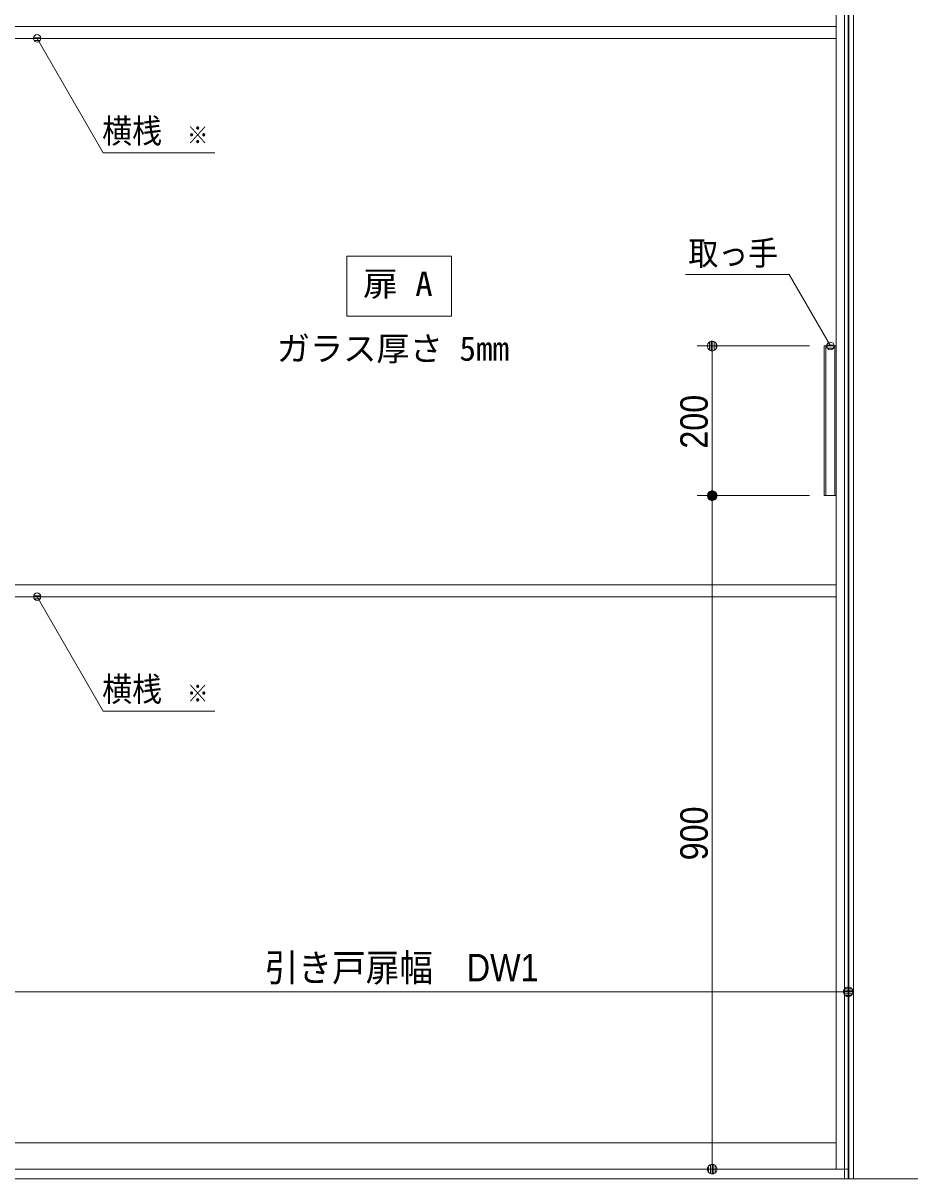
# Model space of a CAD drawing. Units: millimetres, scale not verified. Extents: x -6062 to 6062, y -3045 to 3045.
# Drawn here: x -3206 to -2010, y -1850 to -306 of the extents above; entities that cross this region are included whole.
import ezdxf
from ezdxf.enums import TextEntityAlignment as Align

# ---------------------------------------------------------------- set-up
doc = ezdxf.new("R2010")
doc.units = ezdxf.units.MM
doc.header["$LTSCALE"] = 20
for name, color, linetype, lineweight in [('0-1_0', 7, 'Continuous', 9), ('0-2_2寸法-1', 7, 'Continuous', 9), ('0-3_2寸法-3', 7, 'Continuous', 9), ('0-4_3一般', 7, 'Continuous', 9)]:
    doc.layers.add(name, color=color, linetype=linetype, lineweight=lineweight)
doc.styles.add('ＭＳ ゴシック', font='')
doc.styles.add('ＭＳ Ｐゴシック', font='')
doc.styles.get('ＭＳ ゴシック').set_extended_font_data('MS Gothic')
doc.styles.get('ＭＳ Ｐゴシック').set_extended_font_data('MS PGothic')

# ---------------------------------------------------------------- blocks, each defined once
blk = doc.blocks.new('_Dot')
at = {"layer": '0-1_0'}
for p, q in [((-10, 0), (-20, 0)), ((9.78, 2), (-9.78, 2)), ((7.99, 6), (-7.99, 6)), ((9.16, -3.98), (-9.16, -3.98)), ((6, -7.98), (-6, -7.98))]:
    blk.add_line(p, q, dxfattribs=at)
for points in [[(10, 0), (9.92, 1.25), (9.69, 2.49), (9.3, 3.68), (8.76, 4.82), (8.09, 5.88), (7.29, 6.85), (6.37, 7.71), (5.36, 8.44), (4.26, 9.05), (3.09, 9.51), (1.87, 9.82), (0.63, 9.98), (-0.63, 9.98), (-1.87, 9.82), (-3.09, 9.51), (-4.26, 9.05), (-5.36, 8.44), (-6.37, 7.71), (-7.29, 6.85), (-8.09, 5.88), (-8.76, 4.82), (-9.3, 3.68), (-9.69, 2.49), (-9.92, 1.25), (-10, 0), (0, 0)], [(-10, 0), (-9.92, -1.25), (-9.69, -2.49), (-9.3, -3.68), (-8.76, -4.82), (-8.09, -5.88), (-7.29, -6.85), (-6.37, -7.71), (-5.36, -8.44), (-4.26, -9.05), (-3.09, -9.51), (-1.87, -9.82), (-0.63, -9.98), (0.63, -9.98), (1.87, -9.82), (3.09, -9.51), (4.26, -9.05), (5.36, -8.44), (6.37, -7.71), (7.29, -6.85), (8.09, -5.88), (8.76, -4.82), (9.3, -3.68), (9.69, -2.49), (9.92, -1.25), (10, 0), (0, 0)]]:
    blk.add_lwpolyline(points, close=True, dxfattribs=at)
blk = doc.blocks.new('グループ-34')
at = {"layer": '0-4_3一般'}
for p, q in [((-6320, 10000), (-6320, -37000)), ((-55696.5, -37000), (-4456.5, -37000))]:
    blk.add_line(p, q, dxfattribs=at)
blk = doc.blocks.new('グループ-35')
at = {"layer": '0-4_3一般'}
for p, q in [((-6640, 9100), (-6640, -36740)), ((-6320, 9100), (-6320, -36740)), ((-6640, -6200), (-30000, -6200)), ((-6640, -6520), (-30000, -6520)), ((-6958, -14740), (-6958, -18740)), ((-6958, -14740), (-6638, -14740)), ((-6918, -18740), (-6918, -14740)), ((-6678, -18740), (-6678, -14740)), ((-6640, -21120), (-30000, -21120)), ((-6640, -21440), (-30000, -21440)), ((-30000, -36040), (-6640, -36040)), ((-6320, -36740), (-30320, -36740))]:
    blk.add_line(p, q, dxfattribs=at)
blk.add_lwpolyline([(-6958, -18740), (-6638, -18740), (-6638, -14740)], dxfattribs=at)
blk = doc.blocks.new('グループ-36')
at = {"layer": '0-4_3一般'}
for name in ['グループ-34', 'グループ-35']:
    blk.add_blockref(name, (0, 0), dxfattribs=at)
blk = doc.blocks.new('グループ-47')
at = {"layer": '0-4_3一般'}
for p, q in [((-6420, -37000), (-6420, 10000)), ((-6300, 10000), (-6300, -37000)), ((-6180, 10000), (-6180, -37000)), ((-6180, -37000), (-6420, -37000))]:
    blk.add_line(p, q, dxfattribs=at)

msp = doc.modelspace()

# ---------------------------------------------------------------- linework, layer by layer
at = {"layer": '0-2_2寸法-1'}
for p, q in [((-2155.2, -737), (-2305.2, -737)), ((-2285.2, -924.29), (-2285.2, -749.71)), ((-2155.4, -937), (-2305.2, -937)), ((-2155.4, -937), (-2305.2, -937)), ((-2285.2, -949.71), (-2285.2, -1824.29)), ((-2103.5, -1580), (-2103.3, -1580)), ((-3290.79, -1600), (-2116.21, -1600)), ((-2155.2, -1837), (-2305.2, -1837))]:
    msp.add_line(p, q, dxfattribs=at)
at = {"layer": '0-3_2寸法-3'}
for p, q in [((-3187.33, -321.01), (-3187.67, -321.01)), ((-3187.33, -321.01), (-3187.67, -321.01)), ((-3182.61, -325.01), (-3192.39, -325.01)), ((-3183.5, -329.01), (-3191.5, -329.01)), ((-2122.31, -736.01), (-2132.09, -736.01)), ((-2123.2, -740.01), (-2131.2, -740.01)), ((-2127.03, -732.01), (-2127.37, -732.01)), ((-2127.03, -732.01), (-2127.37, -732.01)), ((-3182.61, -1071.01), (-3192.39, -1071.01)), ((-3183.5, -1075.01), (-3191.5, -1075.01)), ((-3187.33, -1067.01), (-3187.67, -1067.01)), ((-3187.33, -1067.01), (-3187.67, -1067.01))]:
    msp.add_line(p, q, dxfattribs=at)
for points in [[(-2950.16, -478.84), (-3099.26, -478.84), (-3187.5, -326)], [(-2127.2, -737), (-2182.44, -641.33), (-2320.96, -641.33)], [(-2950.16, -1224.84), (-3099.26, -1224.84), (-3187.5, -1072)]]:
    msp.add_lwpolyline(points, dxfattribs=at)
msp.add_lwpolyline([(-2633.5, -697), (-2773.5, -697), (-2773.5, -617), (-2633.5, -617)], close=True, dxfattribs=at)
for centre in [(-3187.5, -326), (-3187.5, -326), (-2127.2, -737), (-2127.2, -737), (-3187.5, -1072), (-3187.5, -1072)]:
    msp.add_circle(centre, 5.01, dxfattribs=at)

# ---------------------------------------------------------------- block references
at = {"layer": '0-2_2寸法-1', "xscale": 0.6356201, "yscale": 0.6356201}
for p, rotation in [((-2285.2, -737), 90), ((-2285.2, -937), 270), ((-2285.2, -937), 90), ((-2285.2, -1837), 270)]:
    msp.add_blockref('_Dot', p, dxfattribs=dict(at, rotation=rotation))
msp.add_blockref('_Dot', (-2103.5, -1600), dxfattribs=at)
at = {"layer": '0-4_3一般', "xscale": 0.05, "yscale": 0.05}
for name in ['グループ-36', 'グループ-47']:
    msp.add_blockref(name, (-1787.5, 0), dxfattribs=at)

# ---------------------------------------------------------------- texts
at = {"layer": '0-2_2寸法-1', "style": 'ＭＳ Ｐゴシック', "width": 0.9}
for s, p in [('200', (-2280.24, -874.28)), ('900', (-2280.24, -1424.38))]:
    msp.add_text(s, height=36.66, rotation=90, dxfattribs=at).set_placement(p, align=Align.BOTTOM_LEFT)
msp.add_text('引き戸扉幅\u3000DW1', height=36.69, dxfattribs=at).set_placement((-2883.52, -1597.07), align=Align.BOTTOM_LEFT)
at = {"layer": '0-3_2寸法-3', "style": 'ＭＳ ゴシック'}
for s, height, width, p in [('横桟', 32.55, 0.9, (-3100.61, -475.66)), ('※', 23.31, 0.9, (-2987.26, -473.88)), ('取っ手', 32.55, 0.9, (-2317.1, -638.94)), ('扉 A', 32.55, 1.05, (-2752.01, -679.87)), ('横桟', 32.55, 0.9, (-3100.61, -1221.66)), ('※', 23.31, 0.9, (-2987.26, -1219.88))]:
    msp.add_text(s, height=height, dxfattribs=dict(at, width=width)).set_placement(p, align=Align.BOTTOM_LEFT)
msp.add_text('ガラス厚さ 5mm', height=32.55, dxfattribs=at).set_placement((-2867.29, -766.45), align=Align.BOTTOM_LEFT)

doc.saveas('drawing.dxf')
